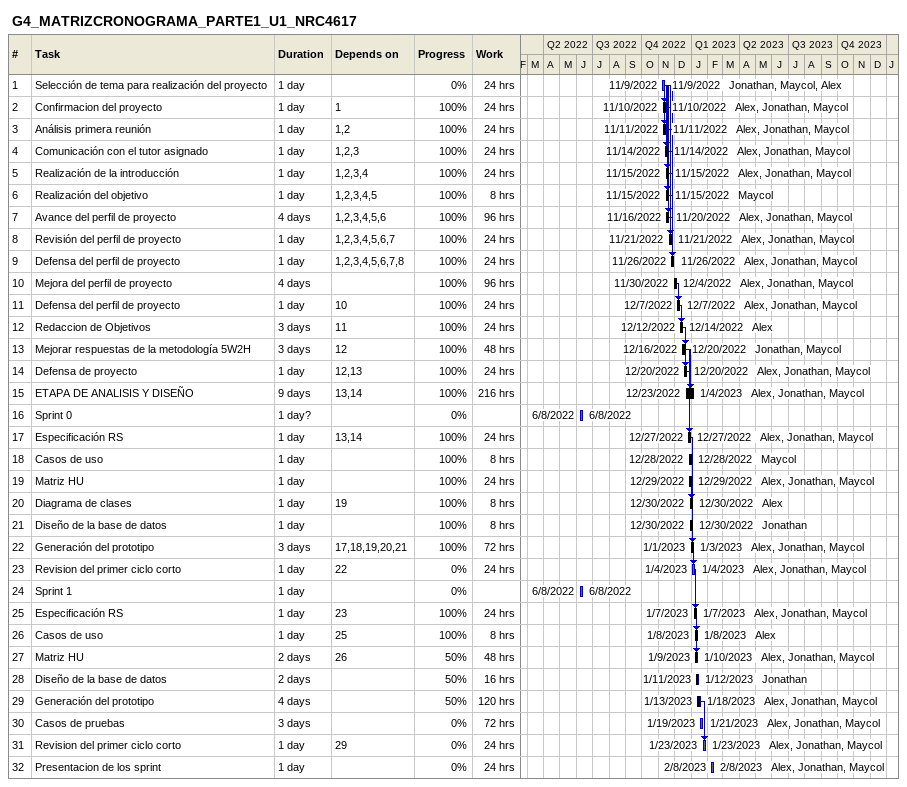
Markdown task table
G4_MATRIZCRONOGRAMA_PARTE1_U1_NRC4617

| ID | Task | Duration | Start | Finish | Predecessors | Resources | % complete | Work (h) |
|---|---|---|---|---|---|---|---|---|
| 1 | Selección de tema para realización del proyecto | 1d | 2022-11-09 | 2022-11-09 |  | Jonathan, Maycol, Alex | 0 | 24 |
| 2 | Confirmacion del proyecto | 1d | 2022-11-10 | 2022-11-10 | 1 | Alex, Jonathan, Maycol | 100 | 24 |
| 3 | Análisis primera reunión | 1d | 2022-11-11 | 2022-11-11 | 1, 2 | Alex, Jonathan, Maycol | 100 | 24 |
| 4 | Comunicación con el tutor asignado | 1d | 2022-11-14 | 2022-11-14 | 1, 2, 3 | Alex, Jonathan, Maycol | 100 | 24 |
| 5 | Realización de la introducción | 1d | 2022-11-15 | 2022-11-15 | 1, 2, 3, 4 | Alex, Jonathan, Maycol | 100 | 24 |
| 6 | Realización del objetivo | 1d | 2022-11-15 | 2022-11-15 | 1, 2, 3, 4, 5 | Maycol | 100 | 8 |
| 7 | Avance del perfil de proyecto | 4d | 2022-11-16 | 2022-11-20 | 1, 2, 3, 4, 5, 6 | Alex, Jonathan, Maycol | 100 | 96 |
| 8 | Revisión del perfil de proyecto | 1d | 2022-11-21 | 2022-11-21 | 1, 2, 3, 4, 5, 6, 7 | Alex, Jonathan, Maycol | 100 | 24 |
| 9 | Defensa del perfil de proyecto | 1d | 2022-11-26 | 2022-11-26 | 1, 2, 3, 4, 5, 6, 7, 8 | Alex, Jonathan, Maycol | 100 | 24 |
| 10 | Mejora del perfil de proyecto | 4d | 2022-11-30 | 2022-12-04 |  | Alex, Jonathan, Maycol | 100 | 96 |
| 11 | Defensa del perfil de proyecto | 1d | 2022-12-07 | 2022-12-07 | 10 | Alex, Jonathan, Maycol | 100 | 24 |
| 12 | Redaccion de Objetivos | 3d | 2022-12-12 | 2022-12-14 | 11 | Alex | 100 | 24 |
| 13 | Mejorar respuestas de la metodología 5W2H | 3d | 2022-12-16 | 2022-12-20 | 12 | Jonathan, Maycol | 100 | 48 |
| 14 | Defensa de proyecto | 1d | 2022-12-20 | 2022-12-20 | 12, 13 | Alex, Jonathan, Maycol | 100 | 24 |
| 15 | ETAPA DE ANALISIS Y DISEÑO | 9d | 2022-12-23 | 2023-01-04 | 13, 14 | Alex, Jonathan, Maycol | 100 | 216 |
| 16 | Sprint 0 | 1d? | 2022-06-08 | 2022-06-08 |  |  | 0 |  |
| 17 | Especificación RS | 1d | 2022-12-27 | 2022-12-27 | 13, 14 | Alex, Jonathan, Maycol | 100 | 24 |
| 18 | Casos de uso | 1d | 2022-12-28 | 2022-12-28 |  | Maycol | 100 | 8 |
| 19 | Matriz HU | 1d | 2022-12-29 | 2022-12-29 |  | Alex, Jonathan, Maycol | 100 | 24 |
| 20 | Diagrama de clases | 1d | 2022-12-30 | 2022-12-30 | 19 | Alex | 100 | 8 |
| 21 | Diseño de la base de datos | 1d | 2022-12-30 | 2022-12-30 |  | Jonathan | 100 | 8 |
| 22 | Generación del prototipo | 3d | 2023-01-01 | 2023-01-03 | 17, 18, 19, 20, 21 | Alex, Jonathan, Maycol | 100 | 72 |
| 23 | Revision del primer ciclo corto | 1d | 2023-01-04 | 2023-01-04 | 22 | Alex, Jonathan, Maycol | 0 | 24 |
| 24 | Sprint 1 | 1d | 2022-06-08 | 2022-06-08 |  |  | 0 |  |
| 25 | Especificación RS | 1d | 2023-01-07 | 2023-01-07 | 23 | Alex, Jonathan, Maycol | 100 | 24 |
| 26 | Casos de uso | 1d | 2023-01-08 | 2023-01-08 | 25 | Alex | 100 | 8 |
| 27 | Matriz HU | 2d | 2023-01-09 | 2023-01-10 | 26 | Alex, Jonathan, Maycol | 50 | 48 |
| 28 | Diseño de la base de datos | 2d | 2023-01-11 | 2023-01-12 |  | Jonathan | 50 | 16 |
| 29 | Generación del prototipo | 4d | 2023-01-13 | 2023-01-18 |  | Alex, Jonathan, Maycol | 50 | 120 |
| 30 | Casos de pruebas | 3d | 2023-01-19 | 2023-01-21 |  | Alex, Jonathan, Maycol | 0 | 72 |
| 31 | Revision del primer ciclo corto | 1d | 2023-01-23 | 2023-01-23 | 29 | Alex, Jonathan, Maycol | 0 | 24 |
| 32 | Presentacion de los sprint | 1d | 2023-02-08 | 2023-02-08 |  | Alex, Jonathan, Maycol | 0 | 24 |
